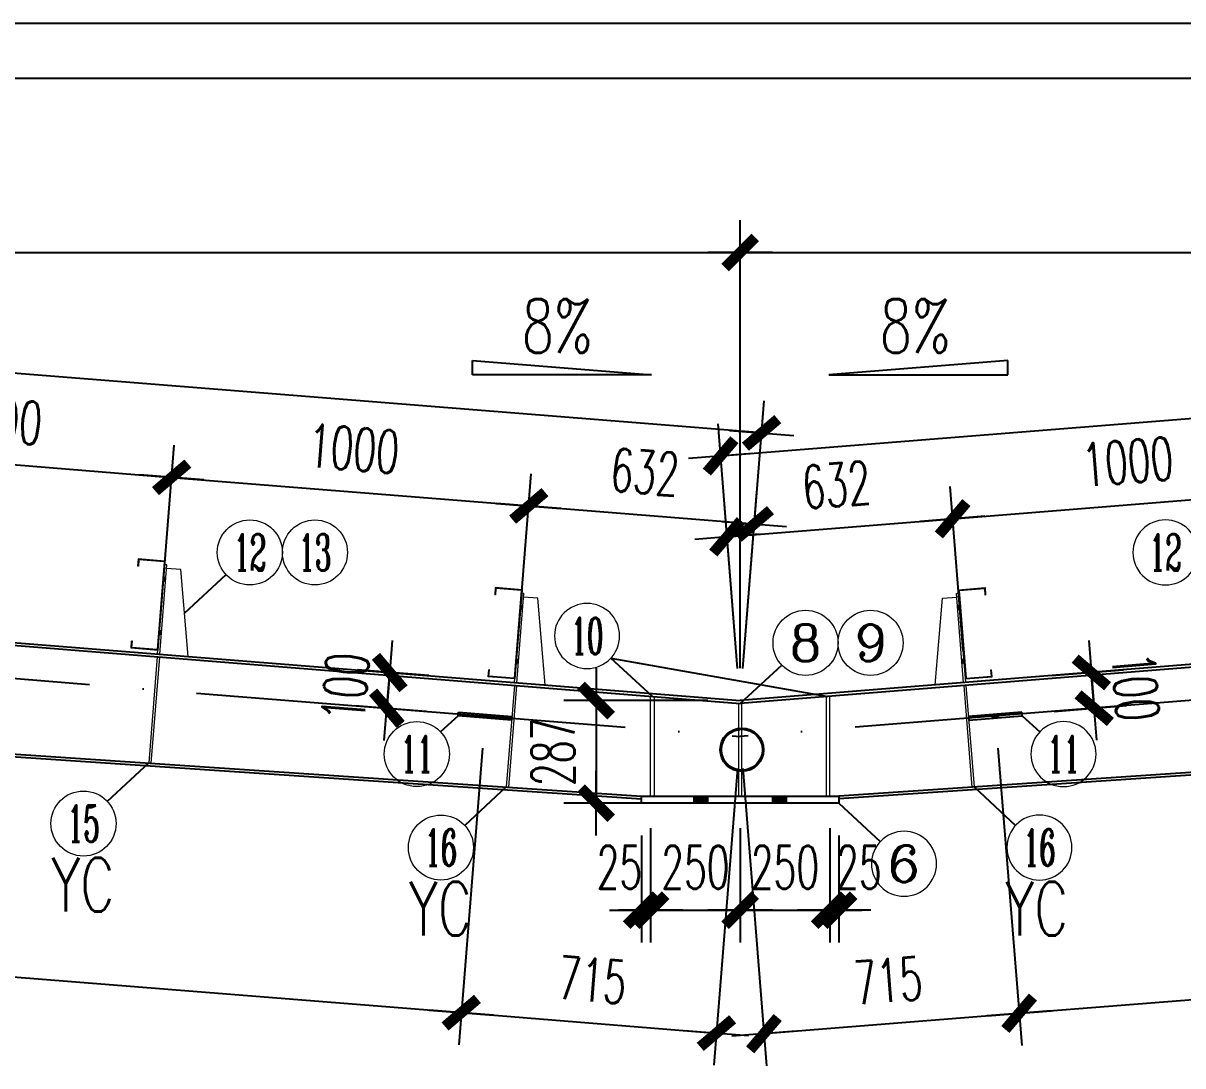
# Model space of a CAD drawing. Header units: inches. Extents: x 129725932 to 129894734, y 55771230 to 55809283.
# Drawn here: x 129818247 to 129821484, y 55806372 to 55809283 of the extents above; entities that cross this region are included whole.
import ezdxf
from ezdxf.enums import TextEntityAlignment as Align

# ---------------------------------------------------------------- set-up
doc = ezdxf.new("R2010")
doc.units = ezdxf.units.IN
doc.header["$MEASUREMENT"] = 0
doc.linetypes.add('ACAD_ISO04W100', pattern=[30, 24, -3, 0, -3])
for name, color, linetype in [('8', 4, 'Continuous'), ('TK', 140, 'Continuous'), ('尺寸标注', 8, 'Continuous'), ('文字', 4, 'Continuous'), ('细线', 37, 'Continuous'), ('轴线', 1, 'ACAD_ISO04W100'), ('钢柱', 6, 'Continuous'), ('钢梁', 3, 'Continuous')]:
    doc.layers.add(name, color=color, linetype=linetype)
for name, color, linetype, lineweight in [('Bolt', 252, 'Continuous', 9), ('灰线', 253, 'Continuous', 5), ('钢架', 7, 'Continuous', 25), ('黄线', 2, 'Continuous', 13)]:
    doc.layers.add(name, color=color, linetype=linetype, lineweight=lineweight)
doc.styles.add('ARIAL', font='swisscl.ttf', dxfattribs={"width": 0.7})
doc.styles.add('COMPLEX', font='COMPLEX')
doc.styles.add('DIM_FONT', font='romans.shx', dxfattribs={"width": 0.618, "bigfont": '1hztxt.shx'})
doc.styles.add('HZXY', font='romand.shx', dxfattribs={"bigfont": 'hzxy.shx'})
doc.dimstyles.new('WGH(1)', dxfattribs={"dimscale": 1.2, "dimtxt": 100, "dimasz": 0.5, "dimexe": 75, "dimexo": 75, "dimgap": 50, "dimtad": 1, "dimdec": 0, "dimzin": 0, "dimdsep": 46, "dimtxsty": 'DIM_FONT', "dimblk1": '_DIMX', "dimblk2": '_DIMX', "dimsah": 1, "dimcen": 0.09, "dimclrd": 3, "dimclre": 3, "dimclrt": 7, "dimadec": 0, "dimazin": 0, "dimtfac": 1, "dimtdec": 0, "dimtix": 1, "dimtmove": 2, "dimatfit": 3, "dimldrblk": '_DIMX', "dimfxl": 0, "dimtolj": 1, "dimtzin": 0, "dimarcsym": 0})

# ---------------------------------------------------------------- blocks, each defined once
blk = doc.blocks.new('TK')
at = {"layer": 'TK', "lineweight": -3}
for p, q in [((6334425.8, 2870306.6), (6350948.5, 2870306.6)), ((6334425.8, 2870306.6), (6350948.5, 2870306.6)), ((6334425.8, 2870306.6), (6350948.5, 2870306.6)), ((6334425.8, 2870306.6), (6350948.5, 2870306.6)), ((6334917, 2870110.2), (6350752, 2870110.2)), ((6334917, 2870110.2), (6350752, 2870110.2))]:
    blk.add_line(p, q, dxfattribs=at)
for tag, height, style, width, p in [('DISCIPLINE', 58.9, 'HZXY', 1, (6349472.7, 2859435.4)), ('PROJECT-NAME', 98.2, 'HZXY', 0.8, (6344531.8, 2859366.2)), ('ITEM-NAME', 98.2, 'HZXY', 0.8, (6346423, 2859369.9)), ('STATUS', 58.9, 'HZXY', 0.8, (6350406.5, 2859350.8)), ('REWORK-DATE', 58.9, 'ARIAL', 1, (6342814.4, 2859259)), ('SCALE', 58.9, 'ARIAL', 1, (6349470.2, 2859271.1)), ('版本号', 58.9, 'HZXY', 1, (6342281.9, 2859251.5)), ('DRAWING-TITLE', 98.2, 'HZXY', 0.8, (6347969.5, 2859229.5)), ('DRAWING-TITLE', 98.2, 'HZXY', 0.8, (6347970.5, 2859098.8)), ('DATE', 58.9, 'ARIAL', 1, (6349468, 2859092.1)), ('版本号', 58.9, 'HZXY', 1, (6342281.9, 2859078.2)), ('REWORK-DATE', 58.9, 'ARIAL', 1, (6342814.4, 2859087.1)), ('PROJECT-NUMBER', 58.9, 'ARIAL', 0.9, (6350395.7, 2859013.3)), ('DRAWING-TITLE', 98.2, 'HZXY', 0.8, (6347972.1, 2858962.5)), ('版本号', 58.9, 'HZXY', 1, (6342281.9, 2858912.2)), ('REWORK-DATE', 58.9, 'ARIAL', 1, (6342814.4, 2858915.2)), ('DRAWING-NUMBER', 58.9, 'ARIAL', 1, (6349470.8, 2858922))]:
    blk.add_attdef(tag, text='', height=height, dxfattribs=dict(at, style=style, width=width)).set_placement(p, align=Align.MIDDLE)
blk = doc.blocks.new('CC250')
at = {"layer": '黄线'}
for p, q in [((128542902.6, 56084292.7), (128542908.6, 56084293.3)), ((128542927.5, 56084043.9), (128542902.6, 56084292.7)), ((128542907.6, 56084303.2), (128542982.2, 56084310.7)), ((128542907.6, 56084303.2), (128542932.4, 56084054.5)), ((128542933.4, 56084044.5), (128542908.6, 56084293.3)), ((128542910, 56084301.3), (128542980.2, 56084308.3)), ((128542910, 56084301.3), (128542934.4, 56084056.9)), ((128542980.2, 56084308.3), (128542982, 56084290.6)), ((128542982, 56084290.6), (128542984.2, 56084290.8)), ((128542982.2, 56084310.7), (128542984.2, 56084290.8)), ((128542847.9, 56084036), (128542863.8, 56084278.8)), ((128542863.8, 56084278.8), (128542903.6, 56084282.7)), ((128542906.6, 56084252.9), (128542914.7, 56084253.7)), ((128542921.5, 56084103.6), (128542929.6, 56084104.4)), ((128542934.4, 56084056.9), (128543004.7, 56084063.9)), ((128543002.9, 56084081.6), (128543005.1, 56084081.8)), ((128543004.7, 56084063.9), (128543002.9, 56084081.6)), ((128543007.1, 56084061.9), (128543005.1, 56084081.8)), ((128542933.4, 56084044.5), (128542847.9, 56084036)), ((128542932.4, 56084054.5), (128543007.1, 56084061.9))]:
    blk.add_line(p, q, dxfattribs=at)
at = {"layer": '黄线', "const_width": 14}
for points in [[(128542906.6, 56084252.9), (128542914.7, 56084253.7)], [(128542921.5, 56084103.6), (128542929.6, 56084104.4)]]:
    blk.add_lwpolyline(points, dxfattribs=at)
blk = doc.blocks.new('轴线标号')
at = {"lineweight": 13}
blk.add_circle((0, 0), 0.5, dxfattribs=at)
at = {"layer": '钢架', "lineweight": 13, "style": 'COMPLEX', "width": 1.041667}
blk.add_attdef('A', text='', height=0.56, dxfattribs=at).set_placement((-0.25, -0.28), (0.25, -0.28), align=Align.FIT)
blk = doc.blocks.new('_DIMX')
blk.add_line((-150, 0), (150, 0))
at = {"const_width": 50}
blk.add_lwpolyline([(-70, -70), (70, 70)], dxfattribs=at)
blk = doc.blocks.new('*D402')
at = {"layer": 'Defpoints', "color": 0}
for p in [(129820248.5, 55807392), (129819846.4, 55807105.5), (129820248.5, 55807105.5)]:
    blk.add_point(p, dxfattribs=at)
at = {"layer": '尺寸标注', "color": 3, "lineweight": -2}
for p, q in [((129820158.5, 55807392), (129819756.4, 55807392)), ((129819846.4, 55807392.6), (129819846.4, 55807393.2)), ((129819846.4, 55807392), (129819846.4, 55807105.5)), ((129820158.5, 55807105.5), (129819756.4, 55807105.5)), ((129819846.4, 55807104.9), (129819846.4, 55807104.3))]:
    blk.add_line(p, q, dxfattribs=at)
at = {"layer": '尺寸标注', "color": 3, "lineweight": -2, "xscale": 0.5999999999999995, "yscale": 0.5999999999999995, "zscale": 0.5999999999999995}
for p, rotation in [((129819846.4, 55807392), 270), ((129819846.4, 55807105.5), 90)]:
    blk.add_blockref('_DIMX', p, dxfattribs=dict(at, rotation=rotation))
at = {"layer": '尺寸标注', "color": 7, "insert": (129819726.4, 55807248.7), "char_height": 120, "attachment_point": 5, "rotation": 90, "style": 'DIM_FONT'}
blk.add_mtext('\\A1;287', dxfattribs=at)
blk = doc.blocks.new('*D411')
at = {"layer": 'Defpoints', "color": 0}
for p in [(129818661.5, 55808015.2), (129817625.3, 55807601.8), (129818622.1, 55807522.1)]:
    blk.add_point(p, dxfattribs=at)
at = {"layer": '尺寸标注', "color": 3, "lineweight": -2}
for p, q in [((129817632.5, 55807691.5), (129817671.9, 55808184.6)), ((129818629.3, 55807611.8), (129818668.7, 55808104.9)), ((129817665.3, 55808094.9), (129818660.9, 55808015.2))]:
    blk.add_line(p, q, dxfattribs=at)
at = {"layer": '尺寸标注', "color": 3, "lineweight": -2, "xscale": 0.5999999999999995, "yscale": 0.5999999999999995, "zscale": 0.5999999999999995}
for p, rotation in [((129817664.7, 55808094.9), 175.4260787403112), ((129818661.5, 55808015.2), 355.4260787403112)]:
    blk.add_blockref('_DIMX', p, dxfattribs=dict(at, rotation=rotation))
at = {"layer": '尺寸标注', "color": 7, "insert": (129818172.7, 55808174.7), "char_height": 120, "attachment_point": 5, "rotation": 355.4261, "style": 'DIM_FONT'}
blk.add_mtext('\\A1;1000', dxfattribs=at)
blk = doc.blocks.new('*D412')
at = {"layer": 'Defpoints', "color": 0}
for p in [(129819658.4, 55807935.4), (129818622.1, 55807522.1), (129819618.9, 55807442.4)]:
    blk.add_point(p, dxfattribs=at)
at = {"layer": '尺寸标注', "color": 3, "lineweight": -2}
for p, q in [((129818629.3, 55807611.8), (129818668.7, 55808104.9)), ((129818662.1, 55808015.1), (129819657.8, 55807935.5)), ((129819626.1, 55807532.1), (129819665.5, 55808025.2))]:
    blk.add_line(p, q, dxfattribs=at)
at = {"layer": '尺寸标注', "color": 3, "lineweight": -2, "xscale": 0.5999999999999995, "yscale": 0.5999999999999995, "zscale": 0.5999999999999995}
for p, rotation in [((129818661.5, 55808015.2), 175.4260787403112), ((129819658.4, 55807935.4), 355.4260787403112)]:
    blk.add_blockref('_DIMX', p, dxfattribs=dict(at, rotation=rotation))
at = {"layer": '尺寸标注', "color": 7, "insert": (129819169.5, 55808094.9), "char_height": 120, "attachment_point": 5, "rotation": 355.4261, "style": 'DIM_FONT'}
blk.add_mtext('\\A1;1000', dxfattribs=at)
blk = doc.blocks.new('*D413')
at = {"layer": 'Defpoints', "color": 0}
for p in [(129820288, 55807885.1), (129819618.9, 55807442.4), (129820248.5, 55807392)]:
    blk.add_point(p, dxfattribs=at)
at = {"layer": '尺寸标注', "color": 3, "lineweight": -2}
for p, q in [((129819626.1, 55807532.1), (129819665.5, 55808025.2)), ((129820255.7, 55807481.7), (129820295.2, 55807974.8)), ((129819659, 55807935.4), (129820287.4, 55807885.1))]:
    blk.add_line(p, q, dxfattribs=at)
at = {"layer": '尺寸标注', "color": 3, "lineweight": -2, "xscale": 0.5999999999999995, "yscale": 0.5999999999999995, "zscale": 0.5999999999999995}
for p, rotation in [((129819658.4, 55807935.4), 175.4260787403112), ((129820288, 55807885.1), 355.4260787403112)]:
    blk.add_blockref('_DIMX', p, dxfattribs=dict(at, rotation=rotation))
at = {"layer": '尺寸标注', "color": 7, "insert": (129819982.7, 55808029.9), "char_height": 120, "attachment_point": 5, "rotation": 355.4261, "style": 'DIM_FONT'}
blk.add_mtext('\\A1;632', dxfattribs=at)
blk = doc.blocks.new('*D414')
at = {"layer": 'Defpoints', "color": 0}
for p in [(129820841.6, 55807899.5), (129820878.2, 55807442.4), (129820248.5, 55807392)]:
    blk.add_point(p, dxfattribs=at)
at = {"layer": '尺寸标注', "color": 3, "lineweight": -2}
for p, q in [((129820871, 55807532.1), (129820834.4, 55807989.3)), ((129820241.4, 55807481.7), (129820204.8, 55807938.9)), ((129820212.6, 55807849.2), (129820841, 55807899.5))]:
    blk.add_line(p, q, dxfattribs=at)
at = {"layer": '尺寸标注', "color": 3, "lineweight": -2, "xscale": 0.5999999999999995, "yscale": 0.5999999999999995, "zscale": 0.5999999999999995}
for p, rotation in [((129820841.6, 55807899.5), 4.573921259820011), ((129820212, 55807849.2), 184.5739212598201)]:
    blk.add_blockref('_DIMX', p, dxfattribs=dict(at, rotation=rotation))
at = {"layer": '尺寸标注', "color": 7, "insert": (129820517.2, 55807994), "char_height": 120, "attachment_point": 5, "rotation": 4.5739, "style": 'DIM_FONT'}
blk.add_mtext('\\A1;632', dxfattribs=at)
blk = doc.blocks.new('*D415')
at = {"layer": 'Defpoints', "color": 0}
for p in [(129821838.4, 55807979.3), (129821875, 55807522.1), (129820878.2, 55807442.4)]:
    blk.add_point(p, dxfattribs=at)
at = {"layer": '尺寸标注', "color": 3, "lineweight": -2}
for p, q in [((129821867.8, 55807611.8), (129821831.2, 55808069)), ((129820871, 55807532.1), (129820834.4, 55807989.3)), ((129820842.2, 55807899.6), (129821837.8, 55807979.2))]:
    blk.add_line(p, q, dxfattribs=at)
at = {"layer": '尺寸标注', "color": 3, "lineweight": -2, "xscale": 0.5999999999999995, "yscale": 0.5999999999999995, "zscale": 0.5999999999999995}
for p, rotation in [((129821838.4, 55807979.3), 4.57392125981888), ((129820841.6, 55807899.5), 184.5739212598189)]:
    blk.add_blockref('_DIMX', p, dxfattribs=dict(at, rotation=rotation))
at = {"layer": '尺寸标注', "color": 7, "insert": (129821330.4, 55808059), "char_height": 120, "attachment_point": 5, "rotation": 4.5739, "style": 'DIM_FONT'}
blk.add_mtext('\\A1;1000', dxfattribs=at)
blk = doc.blocks.new('*D419')
at = {"layer": 'Defpoints', "color": 0}
for p in [(129815808.3, 55808499.2), (129815748.5, 55807752), (129820248.5, 55807392)]:
    blk.add_point(p, dxfattribs=at)
at = {"layer": '尺寸标注', "color": 3, "lineweight": -2}
for p, q in [((129815755.7, 55807841.7), (129815815.5, 55808588.9)), ((129820307.7, 55808139.2), (129815808.9, 55808499.1)), ((129820255.7, 55807481.7), (129820315.5, 55808228.9))]:
    blk.add_line(p, q, dxfattribs=at)
at = {"layer": '尺寸标注', "color": 3, "lineweight": -2, "xscale": 0.5999999999999995, "yscale": 0.5999999999999995, "zscale": 0.5999999999999995}
for p, rotation in [((129815808.3, 55808499.2), 175.4260787492914), ((129820308.3, 55808139.2), 355.4260787492914)]:
    blk.add_blockref('_DIMX', p, dxfattribs=dict(at, rotation=rotation))
at = {"layer": '尺寸标注', "color": 7, "insert": (129818067.9, 55808438.8), "char_height": 120, "attachment_point": 5, "rotation": 355.4261, "style": 'DIM_FONT'}
blk.add_mtext('\\A1;4514', dxfattribs=at)
blk = doc.blocks.new('*D420')
at = {"layer": 'Defpoints', "color": 0}
for p in [(129824693.9, 55808435), (129824748.5, 55807752), (129820248.5, 55807392)]:
    blk.add_point(p, dxfattribs=at)
at = {"layer": '尺寸标注', "color": 3, "lineweight": -2}
for p, q in [((129824741.4, 55807841.7), (129824686.7, 55808524.8)), ((129820194.5, 55808075.1), (129824693.3, 55808435)), ((129820241.4, 55807481.7), (129820186.7, 55808164.8))]:
    blk.add_line(p, q, dxfattribs=at)
at = {"layer": '尺寸标注', "color": 3, "lineweight": -2, "xscale": 0.5999999999999995, "yscale": 0.5999999999999995, "zscale": 0.5999999999999995}
for p, rotation in [((129824693.9, 55808435), 4.573921250678423), ((129820193.9, 55808075), 184.5739212506784)]:
    blk.add_blockref('_DIMX', p, dxfattribs=dict(at, rotation=rotation))
at = {"layer": '尺寸标注', "color": 7, "insert": (129822434.3, 55808374.7), "char_height": 120, "attachment_point": 5, "rotation": 4.5739, "style": 'DIM_FONT'}
blk.add_mtext('\\A1;4514', dxfattribs=at)
blk = doc.blocks.new('*D426')
at = {"layer": 'Defpoints', "color": 0}
for p in [(129820248.5, 55808642.8), (129815748.5, 55807752), (129820248.5, 55807392)]:
    blk.add_point(p, dxfattribs=at)
at = {"layer": '尺寸标注', "color": 3, "lineweight": -2}
for p, q in [((129815748.5, 55807842), (129815748.5, 55808732.8)), ((129820248.5, 55807482), (129820248.5, 55808732.8)), ((129815749.1, 55808642.8), (129820247.9, 55808642.8))]:
    blk.add_line(p, q, dxfattribs=at)
at = {"layer": '尺寸标注', "color": 3, "lineweight": -2, "xscale": 0.5999999999999995, "yscale": 0.5999999999999995, "zscale": 0.5999999999999995, "rotation": 180}
blk.add_blockref('_DIMX', (129815748.5, 55808642.8), dxfattribs=at)
at = {"layer": '尺寸标注', "color": 3, "lineweight": -2, "xscale": 0.5999999999999995, "yscale": 0.5999999999999995, "zscale": 0.5999999999999995}
blk.add_blockref('_DIMX', (129820248.5, 55808642.8), dxfattribs=at)
at = {"layer": '尺寸标注', "color": 7, "insert": (129817998.5, 55808762.8), "char_height": 120, "attachment_point": 5, "style": 'DIM_FONT'}
blk.add_mtext('\\A1;4500', dxfattribs=at)
blk = doc.blocks.new('*D427')
at = {"layer": 'Defpoints', "color": 0}
for p in [(129824748.5, 55808642.8), (129824748.5, 55807752), (129820248.5, 55807392)]:
    blk.add_point(p, dxfattribs=at)
at = {"layer": '尺寸标注', "color": 3, "lineweight": -2}
for p, q in [((129820248.5, 55807482), (129820248.5, 55808732.8)), ((129824748.5, 55807842), (129824748.5, 55808732.8)), ((129820249.1, 55808642.8), (129824747.9, 55808642.8))]:
    blk.add_line(p, q, dxfattribs=at)
at = {"layer": '尺寸标注', "color": 3, "lineweight": -2, "xscale": 0.5999999999999995, "yscale": 0.5999999999999995, "zscale": 0.5999999999999995, "rotation": 180}
blk.add_blockref('_DIMX', (129820248.5, 55808642.8), dxfattribs=at)
at = {"layer": '尺寸标注', "color": 3, "lineweight": -2, "xscale": 0.5999999999999995, "yscale": 0.5999999999999995, "zscale": 0.5999999999999995}
blk.add_blockref('_DIMX', (129824748.5, 55808642.8), dxfattribs=at)
at = {"layer": '尺寸标注', "color": 7, "insert": (129822498.5, 55808762.8), "char_height": 120, "attachment_point": 5, "style": 'DIM_FONT'}
blk.add_mtext('\\A1;4500', dxfattribs=at)
blk = doc.blocks.new('*D428')
at = {"layer": 'Defpoints', "color": 0}
for p in [(129819973.5, 55807105.5), (129819998.5, 55807125.5), (129819998.5, 55806806.8)]:
    blk.add_point(p, dxfattribs=at)
at = {"layer": '尺寸标注', "color": 3, "lineweight": -2}
for p, q in [((129819998.5, 55807035.5), (129819998.5, 55806716.8)), ((129819973.5, 55807015.5), (129819973.5, 55806716.8)), ((129819972.9, 55806806.8), (129819972.3, 55806806.8)), ((129819973.5, 55806806.8), (129819998.5, 55806806.8)), ((129819999.1, 55806806.8), (129819999.7, 55806806.8))]:
    blk.add_line(p, q, dxfattribs=at)
at = {"layer": '尺寸标注', "color": 3, "lineweight": -2, "xscale": 0.5999999999999995, "yscale": 0.5999999999999995, "zscale": 0.5999999999999995}
blk.add_blockref('_DIMX', (129819973.5, 55806806.8), dxfattribs=at)
at = {"layer": '尺寸标注', "color": 3, "lineweight": -2, "xscale": 0.5999999999999995, "yscale": 0.5999999999999995, "zscale": 0.5999999999999995, "rotation": 180}
blk.add_blockref('_DIMX', (129819998.5, 55806806.8), dxfattribs=at)
at = {"layer": '尺寸标注', "color": 7, "insert": (129819911.3, 55806926.8), "char_height": 120, "attachment_point": 5, "style": 'DIM_FONT'}
blk.add_mtext('\\A1;25', dxfattribs=at)
blk = doc.blocks.new('*D429')
at = {"layer": 'Defpoints', "color": 0}
for p in [(129819998.5, 55807125.5), (129820248.5, 55807125.5), (129820248.5, 55806806.8)]:
    blk.add_point(p, dxfattribs=at)
at = {"layer": '尺寸标注', "color": 3, "lineweight": -2}
for p, q in [((129819998.5, 55807035.5), (129819998.5, 55806716.8)), ((129820248.5, 55807035.5), (129820248.5, 55806716.8)), ((129819997.9, 55806806.8), (129819997.3, 55806806.8)), ((129819998.5, 55806806.8), (129820248.5, 55806806.8)), ((129820249.1, 55806806.8), (129820249.7, 55806806.8))]:
    blk.add_line(p, q, dxfattribs=at)
at = {"layer": '尺寸标注', "color": 3, "lineweight": -2, "xscale": 0.5999999999999995, "yscale": 0.5999999999999995, "zscale": 0.5999999999999995}
blk.add_blockref('_DIMX', (129819998.5, 55806806.8), dxfattribs=at)
at = {"layer": '尺寸标注', "color": 3, "lineweight": -2, "xscale": 0.5999999999999995, "yscale": 0.5999999999999995, "zscale": 0.5999999999999995, "rotation": 180}
blk.add_blockref('_DIMX', (129820248.5, 55806806.8), dxfattribs=at)
at = {"layer": '尺寸标注', "color": 7, "insert": (129820123.5, 55806926.8), "char_height": 120, "attachment_point": 5, "style": 'DIM_FONT'}
blk.add_mtext('\\A1;250', dxfattribs=at)
blk = doc.blocks.new('*D430')
at = {"layer": 'Defpoints', "color": 0}
for p in [(129820248.5, 55807125.5), (129820498.5, 55807125.5), (129820498.5, 55806806.8)]:
    blk.add_point(p, dxfattribs=at)
at = {"layer": '尺寸标注', "color": 3, "lineweight": -2}
for p, q in [((129820248.5, 55807035.5), (129820248.5, 55806716.8)), ((129820498.5, 55807035.5), (129820498.5, 55806716.8)), ((129820247.9, 55806806.8), (129820247.3, 55806806.8)), ((129820248.5, 55806806.8), (129820498.5, 55806806.8)), ((129820499.1, 55806806.8), (129820499.7, 55806806.8))]:
    blk.add_line(p, q, dxfattribs=at)
at = {"layer": '尺寸标注', "color": 3, "lineweight": -2, "xscale": 0.5999999999999995, "yscale": 0.5999999999999995, "zscale": 0.5999999999999995}
blk.add_blockref('_DIMX', (129820248.5, 55806806.8), dxfattribs=at)
at = {"layer": '尺寸标注', "color": 3, "lineweight": -2, "xscale": 0.5999999999999995, "yscale": 0.5999999999999995, "zscale": 0.5999999999999995, "rotation": 180}
blk.add_blockref('_DIMX', (129820498.5, 55806806.8), dxfattribs=at)
at = {"layer": '尺寸标注', "color": 7, "insert": (129820373.5, 55806926.8), "char_height": 120, "attachment_point": 5, "style": 'DIM_FONT'}
blk.add_mtext('\\A1;250', dxfattribs=at)
blk = doc.blocks.new('*D431')
at = {"layer": 'Defpoints', "color": 0}
for p in [(129820498.5, 55807125.5), (129820523.5, 55807105.5), (129820523.5, 55806806.8)]:
    blk.add_point(p, dxfattribs=at)
at = {"layer": '尺寸标注', "color": 3, "lineweight": -2}
for p, q in [((129820498.5, 55807035.5), (129820498.5, 55806716.8)), ((129820523.5, 55807015.5), (129820523.5, 55806716.8)), ((129820497.9, 55806806.8), (129820497.3, 55806806.8)), ((129820498.5, 55806806.8), (129820523.5, 55806806.8)), ((129820524.1, 55806806.8), (129820524.7, 55806806.8))]:
    blk.add_line(p, q, dxfattribs=at)
at = {"layer": '尺寸标注', "color": 3, "lineweight": -2, "xscale": 0.5999999999999995, "yscale": 0.5999999999999995, "zscale": 0.5999999999999995}
blk.add_blockref('_DIMX', (129820498.5, 55806806.8), dxfattribs=at)
at = {"layer": '尺寸标注', "color": 3, "lineweight": -2, "xscale": 0.5999999999999995, "yscale": 0.5999999999999995, "zscale": 0.5999999999999995, "rotation": 180}
blk.add_blockref('_DIMX', (129820523.5, 55806806.8), dxfattribs=at)
at = {"layer": '尺寸标注', "color": 7, "insert": (129820579.8, 55806926.8), "char_height": 120, "attachment_point": 5, "style": 'DIM_FONT'}
blk.add_mtext('\\A1;25', dxfattribs=at)
blk = doc.blocks.new('*D432')
at = {"layer": 'Defpoints', "color": 0}
for p in [(129819270.3, 55807470.2), (129819469.4, 55807454.3), (129819461.4, 55807354.6)]:
    blk.add_point(p, dxfattribs=at)
at = {"layer": '尺寸标注', "color": 3, "lineweight": -2}
for p, q in [((129819379.7, 55807461.5), (129819180.6, 55807477.4)), ((129819262.3, 55807370.6), (129819270.3, 55807470.2)), ((129819270.4, 55807470.8), (129819270.4, 55807471.4)), ((129819371.7, 55807361.8), (129819172.6, 55807377.7)), ((129819262.3, 55807370), (129819262.2, 55807369.4))]:
    blk.add_line(p, q, dxfattribs=at)
at = {"layer": '尺寸标注', "color": 3, "lineweight": -2, "xscale": 0.5999999999999995, "yscale": 0.5999999999999995, "zscale": 0.5999999999999995}
for p, rotation in [((129819270.3, 55807470.2), 265.4260787404396), ((129819262.3, 55807370.6), 85.42607874043964)]:
    blk.add_blockref('_DIMX', p, dxfattribs=dict(at, rotation=rotation))
at = {"layer": '尺寸标注', "color": 7, "insert": (129819146.7, 55807430), "char_height": 120, "attachment_point": 5, "rotation": 85.4261, "style": 'DIM_FONT'}
blk.add_mtext('\\A1;100', dxfattribs=at)
blk = doc.blocks.new('*D433')
at = {"layer": 'Defpoints', "color": 0}
for p in [(129821027.7, 55807454.3), (129821228.9, 55807470.4), (129821035.6, 55807354.6)]:
    blk.add_point(p, dxfattribs=at)
at = {"layer": '尺寸标注', "color": 3, "lineweight": -2}
for p, q in [((129821117.4, 55807461.5), (129821318.7, 55807477.6)), ((129821228.9, 55807471), (129821228.8, 55807471.6)), ((129821236.9, 55807370.7), (129821228.9, 55807470.4)), ((129821125.4, 55807361.8), (129821326.6, 55807377.9)), ((129821237, 55807370.1), (129821237, 55807369.5))]:
    blk.add_line(p, q, dxfattribs=at)
at = {"layer": '尺寸标注', "color": 3, "lineweight": -2, "xscale": 0.5999999999999995, "yscale": 0.5999999999999995, "zscale": 0.5999999999999995}
for p, rotation in [((129821228.9, 55807470.4), 274.5739212541137), ((129821236.9, 55807370.7), 94.57392125411369)]:
    blk.add_blockref('_DIMX', p, dxfattribs=dict(at, rotation=rotation))
at = {"layer": '尺寸标注', "color": 7, "insert": (129821352.5, 55807430.1), "char_height": 120, "attachment_point": 5, "rotation": 274.5739, "style": 'DIM_FONT'}
blk.add_mtext('\\A1;100', dxfattribs=at)
blk = doc.blocks.new('*D434')
at = {"layer": 'Defpoints', "color": 0}
for p in [(129815740.6, 55807652.3), (129819536.2, 55807348.7), (129819469.9, 55806520.7)]:
    blk.add_point(p, dxfattribs=at)
at = {"layer": '尺寸标注', "color": 3, "lineweight": -2}
for p, q in [((129815733.4, 55807562.6), (129815667.1, 55806734.7)), ((129819529, 55807258.9), (129819462.8, 55806431)), ((129815674.9, 55806824.3), (129819469.3, 55806520.8))]:
    blk.add_line(p, q, dxfattribs=at)
at = {"layer": '尺寸标注', "color": 3, "lineweight": -2, "xscale": 0.5999999999999995, "yscale": 0.5999999999999995, "zscale": 0.5999999999999995}
for p, rotation in [((129815674.3, 55806824.4), 175.4260788082059), ((129819469.9, 55806520.7), 355.4260788082059)]:
    blk.add_blockref('_DIMX', p, dxfattribs=dict(at, rotation=rotation))
at = {"layer": '尺寸标注', "color": 7, "insert": (129817581.7, 55806792.2), "char_height": 120, "attachment_point": 5, "rotation": 355.4261, "style": 'DIM_FONT'}
blk.add_mtext('\\A1;3808', dxfattribs=at)
blk = doc.blocks.new('*D435')
at = {"layer": 'Defpoints', "color": 0}
for p in [(129819536.2, 55807348.7), (129820248.5, 55807291.7), (129820182.3, 55806463.7)]:
    blk.add_point(p, dxfattribs=at)
at = {"layer": '尺寸标注', "color": 3, "lineweight": -2}
for p, q in [((129819529, 55807258.9), (129819462.8, 55806431)), ((129820241.4, 55807202), (129820175.1, 55806374)), ((129819470.5, 55806520.7), (129820181.7, 55806463.8))]:
    blk.add_line(p, q, dxfattribs=at)
at = {"layer": '尺寸标注', "color": 3, "lineweight": -2, "xscale": 0.5999999999999995, "yscale": 0.5999999999999995, "zscale": 0.5999999999999995}
for p, rotation in [((129819469.9, 55806520.7), 175.4260788082059), ((129820182.3, 55806463.7), 355.4260788082059)]:
    blk.add_blockref('_DIMX', p, dxfattribs=dict(at, rotation=rotation))
at = {"layer": '尺寸标注', "color": 7, "insert": (129819835.7, 55806611.9), "char_height": 120, "attachment_point": 5, "rotation": 355.4261, "style": 'DIM_FONT'}
blk.add_mtext('\\A1;715', dxfattribs=at)
blk = doc.blocks.new('*D436')
at = {"layer": 'Defpoints', "color": 0}
for p in [(129820960.9, 55807348.7), (129820248.5, 55807291.7), (129821027.3, 55806519)]:
    blk.add_point(p, dxfattribs=at)
at = {"layer": '尺寸标注', "color": 3, "lineweight": -2}
for p, q in [((129820968.1, 55807258.9), (129821034.4, 55806429.3)), ((129820255.7, 55807202), (129820322.1, 55806372.3)), ((129820315.5, 55806462.1), (129821026.7, 55806518.9))]:
    blk.add_line(p, q, dxfattribs=at)
at = {"layer": '尺寸标注', "color": 3, "lineweight": -2, "xscale": 0.5999999999999995, "yscale": 0.5999999999999995, "zscale": 0.5999999999999995}
for p, rotation in [((129821027.3, 55806519), 4.573829177779835), ((129820314.9, 55806462), 184.5738291777798)]:
    blk.add_blockref('_DIMX', p, dxfattribs=dict(at, rotation=rotation))
at = {"layer": '尺寸标注', "color": 7, "insert": (129820661.5, 55806610.1), "char_height": 120, "attachment_point": 5, "rotation": 4.5738, "style": 'DIM_FONT'}
blk.add_mtext('\\A1;715', dxfattribs=at)
blk = doc.blocks.new('*D437')
at = {"layer": 'Defpoints', "color": 0}
for p in [(129824756.5, 55807652.3), (129820960.9, 55807348.7), (129824822.9, 55806822.6)]:
    blk.add_point(p, dxfattribs=at)
at = {"layer": '尺寸标注', "color": 3, "lineweight": -2}
for p, q in [((129824763.7, 55807562.6), (129824830.1, 55806732.9)), ((129820968.1, 55807258.9), (129821034.4, 55806429.3)), ((129821027.9, 55806519), (129824822.3, 55806822.6))]:
    blk.add_line(p, q, dxfattribs=at)
at = {"layer": '尺寸标注', "color": 3, "lineweight": -2, "xscale": 0.5999999999999995, "yscale": 0.5999999999999995, "zscale": 0.5999999999999995}
for p, rotation in [((129824822.9, 55806822.6), 4.573829177779543), ((129821027.3, 55806519), 184.5738291777795)]:
    blk.add_blockref('_DIMX', p, dxfattribs=dict(at, rotation=rotation))
at = {"layer": '尺寸标注', "color": 7, "insert": (129822915.5, 55806790.4), "char_height": 120, "attachment_point": 5, "rotation": 4.5738, "style": 'DIM_FONT'}
blk.add_mtext('\\A1;3808', dxfattribs=at)

msp = doc.modelspace()

# ---------------------------------------------------------------- linework, layer by layer
for p, q in [((129818697.5, 55807636.4), (129818813.5, 55807743.6)), ((129820003.5, 55807403.2), (129819887.5, 55807510.3)), ((129819887.5, 55807510.3), (129820493.5, 55807403.2)), ((129820248.6, 55807384), (129820364.6, 55807491.1)), ((129819461, 55807349.6), (129819412.3, 55807304.6)), ((129821036, 55807349.6), (129821084.8, 55807304.6)), ((129818597.8, 55807217.8), (129818481.7, 55807110.6)), ((129819595.6, 55807150.8), (129819479.6, 55807043.6)), ((129820901.5, 55807150.8), (129821017.5, 55807043.6)), ((129820523.5, 55807105.5), (129820639.6, 55806998.3))]:
    msp.add_line(p, q)
at = {"layer": '8'}
for radius in [60.5, 57.2]:
    msp.add_circle((129820253.5, 55807254.7), radius, dxfattribs=at)
at = {"layer": 'Bolt'}
for points, const_width in [([(129819536.6, 55807353.6), (129819535.8, 55807343.7)], 22), ([(129820960.5, 55807353.6), (129820961.3, 55807343.7)], 22), ([(129820138.5, 55807105.5), (129820138.5, 55807125.5)], 44), ([(129820358.5, 55807105.5), (129820358.5, 55807125.5)], 44)]:
    msp.add_lwpolyline(points, dxfattribs=dict(at, const_width=const_width))
at = {"layer": '灰线'}
for p, q in [((129818621.5, 55807514.1), (129818597.8, 55807217.8)), ((129818627.4, 55807513.6), (129818603.7, 55807217.4)), ((129819618.3, 55807434.4), (129819595.6, 55807150.8)), ((129819624.3, 55807433.9), (129819601.6, 55807150.4)), ((129820872.8, 55807433.9), (129820895.5, 55807150.4)), ((129820878.8, 55807434.4), (129820901.5, 55807150.8))]:
    msp.add_line(p, q, dxfattribs=at)
for points in [[(129819998.5, 55807403.2), (129820008.5, 55807403.2), (129820008.5, 55807125.5), (129819998.5, 55807125.5)], [(129820498.5, 55807403.2), (129820488.5, 55807403.2), (129820488.5, 55807125.5), (129820498.5, 55807125.5)], [(129820253.5, 55807384), (129820243.5, 55807384), (129820243.5, 55807125.5), (129820253.5, 55807125.5)]]:
    msp.add_lwpolyline(points, close=True, dxfattribs=at)
at = {"layer": '轴线', "ltscale": 50}
for p in [(129815740.6, 55807652.3), (129824756.5, 55807652.3)]:
    msp.add_line(p, (129820248.5, 55807291.7), dxfattribs=at)
at = {"layer": '钢柱'}
for p, q in [((129819501.2, 55808301.3), (129819501.2, 55808341.3)), ((129819501.2, 55808341.3), (129820001.2, 55808301.3)), ((129820995.9, 55808341.3), (129820495.9, 55808301.3)), ((129820995.9, 55808301.3), (129820995.9, 55808341.3)), ((129820001.2, 55808301.3), (129819501.2, 55808301.3)), ((129820495.9, 55808301.3), (129820995.9, 55808301.3))]:
    msp.add_line(p, q, dxfattribs=at)
at = {"layer": '钢梁'}
for p, q in [((129815748.5, 55807752), (129820248.5, 55807392)), ((129824748.5, 55807752), (129820248.5, 55807392)), ((129815765.8, 55807742.6), (129820248.5, 55807384)), ((129824731.2, 55807742.6), (129820248.5, 55807384)), ((129815720.6, 55807403.1), (129819973.5, 55807117.4)), ((129815739.2, 55807409.6), (129819973.5, 55807125.5)), ((129824757.9, 55807409.6), (129820523.5, 55807125.5)), ((129824776.4, 55807403.1), (129820523.5, 55807117.4))]:
    msp.add_line(p, q, dxfattribs=at)
for points in [[(129819461.8, 55807359.6), (129819611.3, 55807347.7), (129819610.5, 55807337.7), (129819461, 55807349.6)], [(129821035.2, 55807359.6), (129820885.7, 55807347.7), (129820886.5, 55807337.7), (129821036, 55807349.6)], [(129819973.5, 55807125.5), (129820523.5, 55807125.5), (129820523.5, 55807105.5), (129819973.5, 55807105.5)]]:
    msp.add_lwpolyline(points, close=True, dxfattribs=at)

# ---------------------------------------------------------------- block references
at = {"xscale": 0.7828574404120445, "yscale": 0.7828574366867542, "zscale": 0.7828574420539636}
msp.add_blockref('TK', (124855626.8, 53562242.2), dxfattribs=at)
ref = msp.add_blockref('轴线标号', (129818879.8, 55807805.6), dxfattribs=dict(xscale=181.6396958827972, yscale=181.6396958827972, zscale=181.6396958822698, rotation=359.9999997273787))
ref.add_attrib('A', '12', dxfattribs={"layer": '钢架', "lineweight": 13, "height": 101.72, "style": 'COMPLEX', "width": 0.646552}).set_placement((129818834.4, 55807754.8), (129818925.3, 55807754.8), align=Align.FIT)
ref = msp.add_blockref('轴线标号', (129819061.5, 55807805.6), dxfattribs=dict(xscale=181.6396958827972, yscale=181.6396958827972, zscale=181.6396958822698, rotation=359.9999997273787))
ref.add_attrib('A', '13', dxfattribs={"layer": '钢架', "lineweight": 13, "height": 101.72, "style": 'COMPLEX', "width": 0.646552}).set_placement((129819016.1, 55807754.8), (129819106.9, 55807754.8), align=Align.FIT)
ref = msp.add_blockref('轴线标号', (129821435.6, 55807805.6), dxfattribs=dict(xscale=-181.6396958827972, yscale=181.6396958827972, zscale=181.6396958822698, rotation=1.872439803207726e-07))
ref.add_attrib('A', '12', dxfattribs={"layer": '钢架', "lineweight": 13, "height": 101.72, "rotation": 360, "style": 'COMPLEX', "width": 0.646552}).set_placement((129821390.2, 55807754.8), (129821481, 55807754.8), align=Align.FIT)
ref = msp.add_blockref('轴线标号', (129819821.1, 55807572.3), dxfattribs=dict(xscale=-181.6396958827972, yscale=181.6396958827972, zscale=181.6396958822698, rotation=2.726213654824505e-07))
ref.add_attrib('A', '10', dxfattribs={"layer": '钢架', "lineweight": 13, "height": 101.72, "style": 'COMPLEX', "width": 0.646552}).set_placement((129819775.7, 55807521.5), (129819866.6, 55807521.5), align=Align.FIT)
ref = msp.add_blockref('轴线标号', (129820431, 55807553.1), dxfattribs=dict(xscale=181.6396958827972, yscale=181.6396958827972, zscale=181.6396958822698, rotation=359.9999997273787))
ref.add_attrib('A', '8', dxfattribs={"layer": '钢架', "lineweight": 13, "height": 101.7, "style": 'COMPLEX', "width": 1.339286}).set_placement((129820385.5, 55807502.3), (129820476.4, 55807502.3), align=Align.FIT)
ref = msp.add_blockref('轴线标号', (129820612.6, 55807553.1), dxfattribs=dict(xscale=181.6396958827972, yscale=181.6396958827972, zscale=181.6396958822698, rotation=359.9999997273787))
ref.add_attrib('A', '9', dxfattribs={"layer": '钢架', "lineweight": 13, "height": 101.7, "style": 'COMPLEX', "width": 1.339286}).set_placement((129820567.2, 55807502.3), (129820658, 55807502.3), align=Align.FIT)
ref = msp.add_blockref('轴线标号', (129819345.9, 55807242.6), dxfattribs=dict(xscale=181.6396958827972, yscale=181.6396958827972, zscale=181.6396958822698, rotation=179.9999997273786))
ref.add_attrib('A', '11', dxfattribs={"layer": '钢架', "lineweight": 13, "height": 101.72, "style": 'COMPLEX', "width": 0.78125}).set_placement((129819300.5, 55807191.7), (129819391.3, 55807191.7), align=Align.FIT)
ref = msp.add_blockref('轴线标号', (129821151.2, 55807242.6), dxfattribs=dict(xscale=-181.6396958827972, yscale=181.6396958827972, zscale=181.6396958822698, rotation=180.000000187244))
ref.add_attrib('A', '11', dxfattribs={"layer": '钢架', "lineweight": 13, "height": 101.72, "rotation": 360, "style": 'COMPLEX', "width": 0.78125}).set_placement((129821105.8, 55807191.7), (129821196.6, 55807191.7), align=Align.FIT)
ref = msp.add_blockref('轴线标号', (129818415.4, 55807048.6), dxfattribs=dict(xscale=181.6396958827972, yscale=181.6396958827972, zscale=181.6396958822698, rotation=179.9999997273786))
ref.add_attrib('A', '15', dxfattribs={"layer": '钢架', "lineweight": 13, "height": 101.72, "style": 'COMPLEX', "width": 0.646552}).set_placement((129818370, 55806997.7), (129818460.8, 55806997.7), align=Align.FIT)
ref = msp.add_blockref('轴线标号', (129819413.2, 55806981.6), dxfattribs=dict(xscale=181.6396958827972, yscale=181.6396958827972, zscale=181.6396958822698, rotation=179.9999997273786))
ref.add_attrib('A', '16', dxfattribs={"layer": '钢架', "lineweight": 13, "height": 101.72, "style": 'COMPLEX', "width": 0.646552}).set_placement((129819367.8, 55806930.8), (129819458.6, 55806930.8), align=Align.FIT)
ref = msp.add_blockref('轴线标号', (129821083.9, 55806981.6), dxfattribs=dict(xscale=-181.6396958827972, yscale=181.6396958827972, zscale=181.6396958822698, rotation=180.000000187244))
ref.add_attrib('A', '16', dxfattribs={"layer": '钢架', "lineweight": 13, "height": 101.72, "rotation": 360, "style": 'COMPLEX', "width": 0.646552}).set_placement((129821038.5, 55806930.8), (129821129.3, 55806930.8), align=Align.FIT)
ref = msp.add_blockref('轴线标号', (129820705.9, 55806936.3), dxfattribs=dict(xscale=-181.6396958827972, yscale=181.6396958827972, zscale=181.6396958822698, rotation=180.0000002726214))
ref.add_attrib('A', '6', dxfattribs={"layer": '钢架', "lineweight": 13, "height": 101.7, "style": 'COMPLEX', "width": 1.339286}).set_placement((129820660.5, 55806885.4), (129820751.3, 55806885.4), align=Align.FIT)
at = {"layer": '黄线', "xscale": -1, "rotation": 1.13667202980885}
for p in [(259448820.7, 2284467.3), (259449817.5, 2284387.5)]:
    msp.add_blockref('CC250', p, dxfattribs=at)
at = {"layer": '黄线', "rotation": 358.8633281219731}
msp.add_blockref('CC250', (190679.7, 2284387.2), dxfattribs=at)

# ---------------------------------------------------------------- texts
at = {"layer": '文字', "lineweight": -3, "ltscale": 1.5, "style": 'DIM_FONT', "width": 0.7}
for p in [(129818325.7, 55806802.9), (129819323.6, 55806735.9)]:
    msp.add_text('YC', height=150, dxfattribs=at).set_placement(p)
msp.add_text('YC', height=150, rotation=360, dxfattribs=at).set_placement((129820988.5, 55806735.9))
at = {"layer": '细线', "color": 4, "lineweight": -3, "style": 'DIM_FONT', "width": 0.7}
for p in [(129819638.9, 55808362.8), (129820638.1, 55808362.8)]:
    msp.add_text('8%%%', height=150, dxfattribs=at).set_placement(p)

# ---------------------------------------------------------------- dimensions: what is measured, and where the dimension line sits
at = {"layer": '尺寸标注'}
for base, p1, p2, picture, middle in [((129820248.5, 55808642.8), (129815748.5, 55807752), (129820248.5, 55807392), '*D426', (129817998.5, 55808762.8)), ((129824748.5, 55808642.8), (129820248.5, 55807392), (129824748.5, 55807752), '*D427', (129822498.5, 55808762.8)), ((129820248.5, 55806806.8), (129819998.5, 55807125.5), (129820248.5, 55807125.5), '*D429', (129820123.5, 55806926.8)), ((129820498.5, 55806806.8), (129820248.5, 55807125.5), (129820498.5, 55807125.5), '*D430', (129820373.5, 55806926.8))]:
    dim = msp.add_linear_dim(base=base, p1=p1, p2=p2, dimstyle='WGH(1)', override={"dimfxl": 250}, dxfattribs=at)
    dim.commit()
    dim.dimension.update_dxf_attribs({"geometry": picture, "text_midpoint": middle})
for p1, p2, distance, picture, middle in [((129820248.5, 55807392), (129815748.5, 55807752), -749.6, '*D419', (129818067.9, 55808438.8)), ((129820248.5, 55807392), (129824748.5, 55807752), 685.2, '*D420', (129822434.3, 55808374.7)), ((129820248.5, 55807392), (129820878.2, 55807442.4), 458.6, '*D414', (129820517.2, 55807994)), ((129815740.6, 55807652.3), (129819536.2, 55807348.7), -830.6, '*D434', (129817581.7, 55806792.2)), ((129819461.4, 55807354.6), (129819469.4, 55807454.3), 199.7, '*D432', (129819146.7, 55807430)), ((129821035.6, 55807354.6), (129821027.7, 55807454.3), -201.9, '*D433', (129821352.5, 55807430.1)), ((129820248.5, 55807291.7), (129820960.9, 55807348.7), -832.3, '*D436', (129820661.5, 55806610.1))]:
    dim = msp.add_aligned_dim(p1=p1, p2=p2, distance=distance, dimstyle='WGH(1)', override={"dimfxl": 250}, dxfattribs=at)
    dim.commit()
    dim.dimension.update_dxf_attribs({"geometry": picture, "text_midpoint": middle})
for base, p1, p2, angle, picture, middle in [((129818661.5, 55808015.2), (129817625.3, 55807601.8), (129818622.1, 55807522.1), 175.4261, '*D411', (129818172.7, 55808174.7)), ((129819658.4, 55807935.4), (129818622.1, 55807522.1), (129819618.9, 55807442.4), 175.4261, '*D412', (129819169.5, 55808094.9)), ((129821838.4, 55807979.3), (129820878.2, 55807442.4), (129821875, 55807522.1), 184.5739, '*D415', (129821330.4, 55808059)), ((129820288, 55807885.1), (129819618.9, 55807442.4), (129820248.5, 55807392), 175.4261, '*D413', (129819982.7, 55808029.9)), ((129824822.9, 55806822.6), (129820960.9, 55807348.7), (129824756.5, 55807652.3), 184.5738, '*D437', (129822915.5, 55806790.4)), ((129819846.3918, 55807105.45), (129820248.5322, 55807391.9829), (129820248.5322, 55807105.45), 90, '*D402', (129819726.3918, 55807248.7165)), ((129820182.3, 55806463.7), (129819536.2, 55807348.7), (129820248.5, 55807291.7), 175.4261, '*D435', (129819835.7, 55806611.9))]:
    dim = msp.add_linear_dim(base=base, p1=p1, p2=p2, angle=angle, dimstyle='WGH(1)', override={"dimfxl": 250}, dxfattribs=at)
    dim.commit()
    dim.dimension.update_dxf_attribs({"geometry": picture, "text_midpoint": middle})
for base, p1, p2, picture, middle in [((129819998.5, 55806806.8), (129819973.5, 55807105.5), (129819998.5, 55807125.5), '*D428', (129819911.3, 55806926.8)), ((129820523.5, 55806806.8), (129820498.5, 55807125.5), (129820523.5, 55807105.5), '*D431', (129820579.8, 55806926.8))]:
    dim = msp.add_linear_dim(base=base, p1=p1, p2=p2, dimstyle='WGH(1)', override={"dimfxl": 250}, dxfattribs=at)
    dim.commit()
    dim.dimension.update_dxf_attribs({"geometry": picture, "text_midpoint": middle, "dimtype": 128})

doc.saveas('drawing.dxf')
